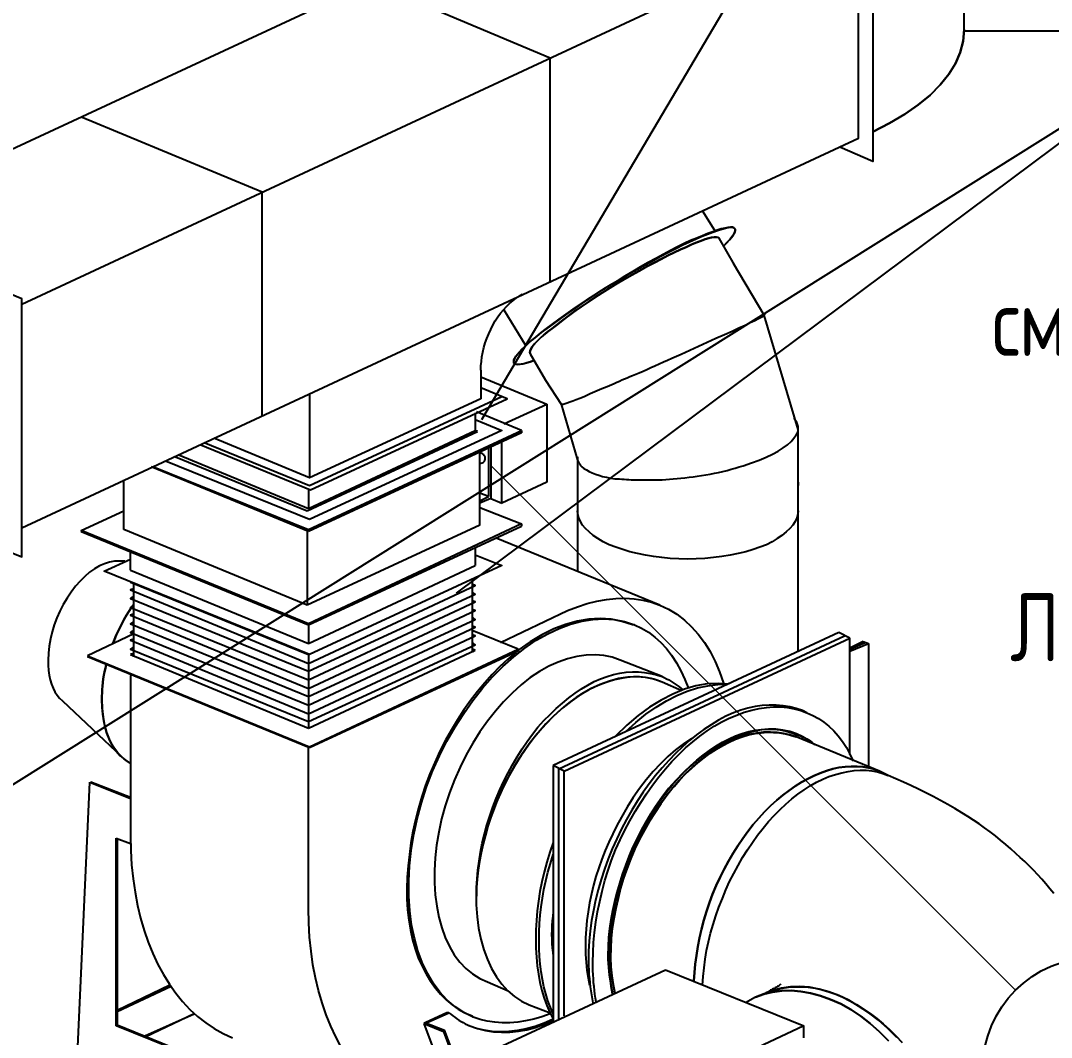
# Model space of a CAD drawing. Header units: metres. Extents: x 20 to 415, y 5 to 292.
# Drawn here: x 307.57 to 331.5, y 194.4 to 218.01 of the extents above; entities that cross this region are included whole.
import ezdxf

# ---------------------------------------------------------------- set-up
doc = ezdxf.new("R2010")
doc.units = ezdxf.units.M
for name, color, linetype in [('АРМАТУРА', 8, 'Continuous'), ('ВОЗДУХОВОДЫ', 7, 'Continuous'), ('ОБОЗНАЧЕНИЯ', 7, 'Continuous'), ('ОБОРУДОВАНИЕ', 8, 'Continuous'), ('ПОЗИЦИИ', 1, 'Continuous')]:
    doc.layers.add(name, color=color, linetype=linetype)
doc.styles.add('GOST', font='isocpeur.ttf')

msp = doc.modelspace()

# ---------------------------------------------------------------- linework, layer by layer
at = {"layer": 'АРМАТУРА'}
for points in [[(318.254, 209.739), (319.784, 209.101)], [(318.789, 208.642), (319.784, 209.101)], [(319.784, 209.101), (319.784, 207.29)], [(319.197, 208.489), (318.152, 208.922)], [(314.223, 206.627), (318.177, 208.463)], [(314.249, 206.193), (319.197, 208.489)], [(319.197, 208.438), (314.249, 206.142)], [(318.177, 208.463), (318.126, 208.489)], [(319.197, 208.489), (319.197, 208.438)], [(318.432, 208.081), (318.432, 206.958)], [(318.483, 208.106), (318.483, 206.907)], [(318.738, 206.805), (318.738, 208.234)], [(311.163, 207.877), (314.223, 206.627)], [(318.228, 206.295), (318.228, 207.979)], [(318.356, 207.877), (318.347, 207.892), (318.335, 207.907), (318.322, 207.921), (318.307, 207.935), (318.292, 207.947), (318.277, 207.957), (318.262, 207.966), (318.249, 207.973), (318.237, 207.977), (318.228, 207.979)], [(318.305, 207.749), (318.318, 207.758), (318.33, 207.767), (318.338, 207.778), (318.345, 207.79), (318.349, 207.803), (318.352, 207.817), (318.354, 207.831), (318.355, 207.846), (318.356, 207.861), (318.356, 207.877)], [(314.249, 206.142), (310.601, 207.647)], [(310.652, 207.647), (314.249, 206.193)], [(318.228, 207.724), (318.305, 207.749)], [(309.964, 206.193), (309.964, 207.341)], [(319.784, 207.29), (318.738, 206.805)], [(318.432, 206.958), (318.228, 207.035)], [(318.228, 206.856), (318.432, 206.958)], [(318.483, 206.907), (318.228, 206.805)], [(318.483, 206.907), (318.738, 206.805)], [(308.969, 206.168), (309.964, 206.627)], [(318.228, 206.703), (319.197, 206.321)], [(308.969, 206.168), (308.969, 206.142)], [(314.249, 204), (308.969, 206.168)], [(308.969, 206.142), (314.249, 203.974)], [(314.223, 204.433), (309.964, 206.193)], [(318.228, 206.295), (314.223, 204.433)], [(314.223, 206.168), (314.223, 204.433)], [(319.197, 206.321), (314.249, 204)], [(314.249, 203.974), (319.197, 206.27)], [(314.249, 206.142), (314.249, 206.193)], [(319.197, 206.321), (319.197, 206.27)], [(322.411, 204.433), (318.611, 205.989)], [(309.862, 205.453), (309.746, 205.452), (309.63, 205.433), (309.513, 205.397), (309.397, 205.345), (309.281, 205.278), (309.167, 205.196), (309.056, 205.101), (308.947, 204.992), (308.841, 204.872), (308.739, 204.739), (308.644, 204.598), (308.556, 204.45), (308.477, 204.296), (308.408, 204.139), (308.347, 203.977), (308.297, 203.814), (308.257, 203.649), (308.228, 203.484), (308.21, 203.32), (308.204, 203.158)], [(309.989, 205.453), (309.862, 205.453)], [(310.193, 204.459), (310.134, 204.374), (310.077, 204.287), (310.023, 204.199), (309.971, 204.11), (309.922, 204.019), (309.876, 203.926), (309.831, 203.832), (309.789, 203.736), (309.748, 203.639), (309.709, 203.54)], [(309.709, 203.54), (309.748, 203.639), (309.789, 203.736), (309.831, 203.832), (309.876, 203.926), (309.922, 204.019), (309.971, 204.11), (310.023, 204.199), (310.077, 204.287), (310.134, 204.374), (310.193, 204.459)], [(320.269, 204.306), (320.497, 204.397), (320.724, 204.471), (320.948, 204.528), (321.17, 204.567), (321.388, 204.59), (321.602, 204.594), (321.812, 204.581), (322.017, 204.55), (322.217, 204.501), (322.411, 204.433)], [(318.713, 203.566), (320.269, 204.306)], [(322.411, 204.433), (322.613, 204.339), (322.803, 204.223), (322.982, 204.087), (323.149, 203.932), (323.304, 203.757), (323.447, 203.565), (323.577, 203.354), (323.695, 203.126), (323.8, 202.882), (323.891, 202.622)], [(314.249, 204), (314.249, 203.974)], [(318.075, 194.868), (317.86, 194.974), (317.66, 195.105), (317.474, 195.263), (317.304, 195.446), (317.15, 195.652), (317.014, 195.882), (316.894, 196.133), (316.793, 196.406), (316.71, 196.699), (316.647, 197.011), (316.604, 197.338), (316.582, 197.676), (316.581, 198.023), (316.601, 198.378), (316.64, 198.739), (316.7, 199.104), (316.779, 199.473), (316.878, 199.843), (316.995, 200.213), (317.131, 200.582), (317.292, 200.936), (317.467, 201.278), (317.655, 201.607), (317.856, 201.921), (318.069, 202.22), (318.292, 202.503), (318.525, 202.767), (318.767, 203.012), (319.017, 203.236), (319.274, 203.438), (319.542, 203.617), (319.809, 203.768), (320.074, 203.893), (320.337, 203.991), (320.597, 204.06), (320.853, 204.101), (321.105, 204.114), (321.351, 204.097), (321.591, 204.051), (321.825, 203.974)], [(321.774, 203.974), (321.532, 204.057), (321.282, 204.106), (321.025, 204.124), (320.763, 204.109), (320.495, 204.063), (320.224, 203.987), (319.949, 203.88), (319.674, 203.745), (319.397, 203.58), (319.121, 203.387)], [(321.825, 203.974), (321.774, 203.974)], [(321.825, 203.974), (321.989, 203.897), (322.146, 203.803), (322.294, 203.693), (322.433, 203.567), (322.564, 203.426), (322.686, 203.269), (322.798, 203.097), (322.901, 202.911), (322.993, 202.71), (323.074, 202.495)], [(310.193, 203.77), (309.122, 203.26)], [(319.121, 203.413), (318.05, 203.846)], [(309.122, 203.26), (314.274, 201.143)], [(310.193, 203.311), (310.117, 203.285)], [(310.117, 203.285), (314.249, 201.576)], [(310.193, 203.26), (310.168, 203.26)], [(314.249, 201.576), (318.126, 203.387)], [(314.274, 201.143), (319.121, 203.413)], [(319.121, 203.362), (314.274, 201.117)], [(319.07, 203.336), (318.881, 203.177), (318.697, 203.007), (318.518, 202.825), (318.345, 202.633), (318.177, 202.431), (318.016, 202.22), (317.861, 202), (317.713, 201.772), (317.571, 201.538), (317.437, 201.296), (317.305, 201.041), (317.183, 200.782), (317.072, 200.52), (316.972, 200.256), (316.883, 199.989), (316.804, 199.72), (316.736, 199.451), (316.678, 199.181), (316.632, 198.912), (316.596, 198.643), (316.564, 198.377), (316.543, 198.115), (316.535, 197.857), (316.539, 197.604), (316.554, 197.358), (316.581, 197.119), (316.619, 196.887), (316.668, 196.664), (316.729, 196.45), (316.8, 196.245), (316.888, 196.052), (316.984, 195.87), (317.087, 195.699), (317.199, 195.542), (317.32, 195.397), (317.448, 195.267), (317.585, 195.15), (317.731, 195.049), (317.886, 194.963), (318.05, 194.893)], [(321.493, 203.158), (321.305, 203.222), (321.109, 203.262), (320.906, 203.279), (320.698, 203.271), (320.486, 203.241), (320.27, 203.187), (320.052, 203.111), (319.835, 203.013), (319.617, 202.892), (319.401, 202.75), (319.19, 202.58), (318.983, 202.393), (318.783, 202.189), (318.591, 201.97), (318.407, 201.736), (318.232, 201.488), (318.067, 201.227), (317.913, 200.955), (317.771, 200.671), (317.641, 200.378), (317.527, 200.077), (317.428, 199.774), (317.344, 199.469), (317.277, 199.165), (317.227, 198.863), (317.193, 198.565), (317.177, 198.272), (317.178, 197.987), (317.197, 197.71), (317.233, 197.444), (317.281, 197.184), (317.346, 196.94), (317.427, 196.714), (317.525, 196.505), (317.638, 196.315), (317.766, 196.146), (317.907, 195.997), (318.062, 195.87), (318.229, 195.765), (318.407, 195.684)], [(321.493, 203.158), (321.305, 203.222), (321.109, 203.262), (320.906, 203.279), (320.698, 203.271), (320.486, 203.241), (320.27, 203.187), (320.052, 203.111), (319.835, 203.013), (319.617, 202.892), (319.401, 202.75), (319.19, 202.58), (318.983, 202.393), (318.783, 202.189), (318.591, 201.97), (318.407, 201.736), (318.232, 201.488), (318.067, 201.227), (317.913, 200.955), (317.771, 200.671), (317.641, 200.378), (317.527, 200.077), (317.428, 199.774), (317.344, 199.469), (317.277, 199.165), (317.227, 198.863), (317.193, 198.565), (317.177, 198.272), (317.178, 197.987), (317.197, 197.71), (317.233, 197.444), (317.281, 197.184), (317.346, 196.94), (317.427, 196.714), (317.525, 196.505), (317.638, 196.315), (317.766, 196.146), (317.907, 195.997), (318.062, 195.87), (318.229, 195.765), (318.407, 195.684)], [(318.126, 203.387), (318.05, 203.413)], [(318.05, 203.387), (318.101, 203.362)], [(319.121, 203.413), (319.121, 203.362)], [(308.204, 203.158), (308.207, 203.037), (308.216, 202.92), (308.232, 202.808), (308.254, 202.701), (308.284, 202.6), (308.32, 202.506), (308.362, 202.42), (308.413, 202.342), (308.47, 202.273), (308.535, 202.214)], [(314.274, 201.117), (309.122, 203.234)], [(309.556, 203.056), (309.534, 202.972), (309.516, 202.888), (309.5, 202.804), (309.487, 202.721), (309.476, 202.638), (309.467, 202.556), (309.461, 202.475), (309.457, 202.395), (309.454, 202.317), (309.454, 202.24)], [(309.454, 202.24), (309.454, 202.317), (309.457, 202.395), (309.461, 202.475), (309.467, 202.556), (309.476, 202.638), (309.487, 202.721), (309.5, 202.804), (309.516, 202.888), (309.534, 202.972), (309.556, 203.056)], [(322.462, 202.775), (321.493, 203.158)], [(310.117, 202.801), (310.117, 199.077)], [(318.152, 197.674), (318.155, 197.874), (318.167, 198.077), (318.186, 198.282), (318.213, 198.489), (318.247, 198.697), (318.289, 198.906), (318.339, 199.115), (318.396, 199.324), (318.461, 199.532), (318.534, 199.74), (318.614, 199.945), (318.699, 200.147), (318.791, 200.345), (318.888, 200.538), (318.99, 200.728), (319.098, 200.913), (319.211, 201.094), (319.329, 201.269), (319.452, 201.438), (319.58, 201.602), (319.719, 201.752), (319.861, 201.895), (320.005, 202.031), (320.151, 202.159), (320.298, 202.278), (320.445, 202.388), (320.593, 202.488), (320.741, 202.578), (320.888, 202.657), (321.034, 202.724), (321.186, 202.779), (321.337, 202.823), (321.485, 202.854), (321.632, 202.874), (321.777, 202.884), (321.919, 202.882), (322.059, 202.87), (322.196, 202.848), (322.331, 202.817), (322.462, 202.775)], [(322.462, 202.648), (322.338, 202.695), (322.209, 202.731), (322.076, 202.754), (321.939, 202.766), (321.799, 202.766), (321.656, 202.754), (321.51, 202.731), (321.362, 202.697), (321.212, 202.652), (321.059, 202.597), (320.913, 202.537), (320.766, 202.466), (320.619, 202.383), (320.472, 202.289), (320.326, 202.185), (320.181, 202.071), (320.039, 201.948), (319.9, 201.816), (319.763, 201.675), (319.631, 201.525), (319.502, 201.369), (319.377, 201.207), (319.257, 201.039), (319.14, 200.866), (319.028, 200.687), (318.922, 200.502), (318.822, 200.313), (318.728, 200.118), (318.64, 199.919), (318.56, 199.714), (318.486, 199.508), (318.419, 199.301), (318.359, 199.095), (318.306, 198.89), (318.26, 198.685), (318.222, 198.48), (318.192, 198.277), (318.169, 198.074), (318.156, 197.873), (318.152, 197.674)], [(322.462, 202.775), (322.515, 202.751), (322.567, 202.726), (322.617, 202.699), (322.666, 202.671), (322.714, 202.641), (322.762, 202.61), (322.808, 202.577), (322.855, 202.543), (322.901, 202.507), (322.947, 202.469)], [(308.535, 202.214), (309.913, 200.913)], [(309.454, 202.24), (309.461, 202.031), (309.481, 201.833), (309.515, 201.649), (309.562, 201.476), (309.623, 201.318), (309.696, 201.174), (309.782, 201.046), (309.881, 200.934), (309.993, 200.838), (310.117, 200.76)], [(309.913, 200.913), (309.826, 201.003), (309.747, 201.103), (309.679, 201.213), (309.619, 201.332), (309.568, 201.462), (309.527, 201.6), (309.495, 201.748), (309.472, 201.903), (309.458, 202.067), (309.454, 202.24)], [(314.249, 197.393), (314.249, 201.117)], [(310.117, 200.76), (310.094, 200.775), (310.071, 200.791), (310.049, 200.806), (310.027, 200.821), (310.005, 200.837), (309.985, 200.852), (309.965, 200.867), (309.946, 200.883), (309.929, 200.898), (309.913, 200.913)], [(308.892, 194.179), (309.173, 200.326)], [(309.173, 200.326), (310.117, 199.944)], [(310.117, 199.969), (309.199, 200.326)], [(309.785, 199.026), (310.117, 198.898)], [(309.785, 194.664), (309.785, 199.026)], [(309.811, 199.026), (309.811, 194.689)], [(310.117, 199.077), (310.124, 198.736), (310.144, 198.404), (310.178, 198.08), (310.224, 197.765), (310.283, 197.46), (310.354, 197.165), (310.437, 196.88), (310.532, 196.606), (310.637, 196.343), (310.754, 196.092), (310.882, 195.854), (311.021, 195.631), (311.169, 195.421), (311.328, 195.226), (311.498, 195.046), (311.676, 194.882), (311.865, 194.733), (312.064, 194.6), (312.272, 194.484), (312.489, 194.383)], [(316.621, 192.7), (316.404, 192.799), (316.196, 192.914), (315.998, 193.045), (315.809, 193.191), (315.63, 193.354), (315.461, 193.532), (315.301, 193.726), (315.153, 193.937), (315.014, 194.165), (314.887, 194.409), (314.77, 194.66), (314.664, 194.923), (314.569, 195.196), (314.486, 195.481), (314.415, 195.777), (314.356, 196.082), (314.31, 196.397), (314.276, 196.721), (314.256, 197.053), (314.249, 197.393)], [(318.534, 194.103), (322.539, 195.965)], [(322.539, 195.965), (325.753, 194.664)], [(311.035, 195.608), (309.811, 195.021)], [(309.811, 194.995), (311.061, 195.582)], [(318.407, 195.684), (318.891, 195.48)], [(310.448, 194.434), (311.596, 194.944)], [(311.596, 194.944), (310.474, 194.409)], [(317.463, 194.97), (316.978, 194.74)], [(317.004, 194.74), (317.514, 194.97)], [(317.514, 194.97), (317.463, 194.97)], [(317.514, 194.97), (317.56, 194.932), (317.606, 194.897), (317.652, 194.862), (317.699, 194.829), (317.747, 194.798), (317.795, 194.768), (317.844, 194.74), (317.894, 194.713), (317.946, 194.688), (317.999, 194.664)], [(318.05, 194.893), (318.075, 194.868)], [(319.861, 194.944), (319.67, 194.875), (319.482, 194.819), (319.295, 194.777), (319.111, 194.749), (318.93, 194.734), (318.751, 194.733), (318.577, 194.746), (318.405, 194.773), (318.238, 194.814), (318.075, 194.868)], [(312.565, 193.542), (309.785, 194.664)], [(309.811, 194.689), (312.565, 193.567)], [(316.953, 194.74), (316.927, 194.715)], [(316.927, 194.715), (317.871, 192.19)], [(316.927, 194.715), (317.386, 194.536)], [(316.953, 194.74), (317.412, 194.562)], [(319.937, 194.817), (319.724, 194.726), (319.515, 194.652), (319.309, 194.594), (319.106, 194.554), (318.907, 194.53), (318.712, 194.523), (318.521, 194.533), (318.334, 194.56), (318.151, 194.603), (317.973, 194.664)], [(317.999, 194.664), (318.177, 194.603), (318.359, 194.557), (318.546, 194.528), (318.736, 194.514), (318.93, 194.517), (319.126, 194.537), (319.325, 194.574), (319.527, 194.629), (319.731, 194.701), (319.937, 194.791)], [(325.753, 194.664), (321.748, 192.776)], [(325.753, 194.383), (325.753, 194.664)], [(317.412, 194.562), (317.386, 194.536)], [(317.386, 194.536), (318.203, 192.343)], [(318.254, 192.343), (317.412, 194.562)]]:
    msp.add_lwpolyline(points, dxfattribs=at)
at = {"layer": 'ВОЗДУХОВОДЫ'}
for points in [[(329.477, 217.799), (329.477, 223.002)], [(322.513, 222.722), (327.36, 220.732), (327.36, 214.738), (326.594, 215.07)], [(303.51, 213.233), (322.819, 222.212)], [(327.028, 215.274), (327.028, 220.477), (322.819, 222.212)], [(307.592, 211.422), (327.028, 220.477)], [(319.861, 217.136), (315.703, 218.896)], [(327.36, 215.427), (327.747, 215.624), (328.099, 215.833), (328.413, 216.052), (328.689, 216.28), (328.925, 216.517), (329.121, 216.762), (329.275, 217.013), (329.387, 217.271), (329.454, 217.533), (329.477, 217.799)], [(327.36, 215.427), (327.747, 215.624), (328.099, 215.833), (328.413, 216.052), (328.689, 216.28), (328.925, 216.517), (329.121, 216.762), (329.275, 217.013), (329.387, 217.271), (329.454, 217.533), (329.477, 217.799)], [(329.477, 217.799), (329.454, 217.533), (329.387, 217.271), (329.275, 217.013), (329.121, 216.762), (328.925, 216.517), (328.689, 216.28), (328.413, 216.052), (328.099, 215.833), (327.747, 215.624), (327.36, 215.427)], [(319.861, 211.932), (319.861, 217.136)], [(313.178, 214.024), (308.994, 215.758)], [(327.028, 215.274), (307.592, 206.219)], [(313.178, 208.82), (313.178, 214.024)], [(306.826, 205.862), (307.592, 205.555), (307.592, 211.55), (302.745, 213.539), (302.745, 212.876)], [(323.687, 213.131), (323.406, 213.59)], [(319.529, 210.657), (319.65, 210.758), (319.782, 210.862), (319.924, 210.968), (320.075, 211.078), (320.234, 211.19), (320.4, 211.304), (320.571, 211.42), (320.748, 211.538), (320.928, 211.658), (321.11, 211.779), (321.303, 211.894), (321.495, 212.008), (321.687, 212.12), (321.878, 212.23), (322.067, 212.337), (322.253, 212.44), (322.435, 212.539), (322.612, 212.632), (322.783, 212.719), (322.947, 212.8), (323.104, 212.873), (323.252, 212.94), (323.392, 213), (323.522, 213.053), (323.642, 213.099), (323.751, 213.138), (323.849, 213.168), (323.935, 213.19), (324.009, 213.203), (324.069, 213.208), (324.115, 213.203), (324.146, 213.19), (324.162, 213.167), (324.164, 213.136), (324.152, 213.096), (324.126, 213.048), (324.087, 212.991), (324.034, 212.927), (323.969, 212.854), (323.891, 212.774)], [(323.891, 212.774), (323.968, 212.847), (324.032, 212.915), (324.083, 212.976), (324.121, 213.03), (324.146, 213.077), (324.159, 213.118), (324.16, 213.151), (324.15, 213.177), (324.128, 213.196), (324.095, 213.208), (324.05, 213.211), (323.991, 213.205), (323.921, 213.191), (323.838, 213.17), (323.744, 213.141), (323.639, 213.105), (323.524, 213.063), (323.4, 213.014), (323.267, 212.96), (323.126, 212.902)], [(323.126, 212.902), (322.977, 212.83), (322.82, 212.752), (322.658, 212.669), (322.491, 212.58), (322.319, 212.487), (322.143, 212.389), (321.964, 212.287), (321.783, 212.181), (321.6, 212.071), (321.417, 211.958), (321.234, 211.849), (321.056, 211.738), (320.881, 211.626), (320.71, 211.513), (320.543, 211.4), (320.381, 211.287), (320.224, 211.177), (320.071, 211.068), (319.925, 210.963), (319.784, 210.861), (319.659, 210.764), (319.545, 210.671), (319.442, 210.584), (319.349, 210.502), (319.268, 210.424), (319.196, 210.352), (319.136, 210.286), (319.086, 210.225), (319.047, 210.17), (319.019, 210.121), (319.01, 210.087), (319.015, 210.06), (319.034, 210.041), (319.064, 210.029), (319.108, 210.026), (319.164, 210.029), (319.232, 210.041), (319.311, 210.06), (319.402, 210.087), (319.503, 210.121)], [(323.789, 212.953), (323.767, 212.971), (323.731, 212.98), (323.683, 212.981), (323.622, 212.973), (323.55, 212.956), (323.466, 212.931), (323.37, 212.897), (323.265, 212.855), (323.149, 212.806), (323.023, 212.749), (322.889, 212.691), (322.746, 212.624), (322.596, 212.551), (322.44, 212.471), (322.277, 212.385), (322.111, 212.295), (321.94, 212.201), (321.767, 212.104), (321.592, 212.006), (321.417, 211.907), (321.242, 211.799), (321.071, 211.69), (320.905, 211.581), (320.744, 211.473), (320.588, 211.365), (320.438, 211.259), (320.294, 211.154), (320.159, 211.053), (320.031, 210.955), (319.912, 210.861), (319.803, 210.779), (319.707, 210.7), (319.623, 210.625), (319.552, 210.555), (319.494, 210.491), (319.449, 210.433), (319.417, 210.382), (319.398, 210.338), (319.393, 210.302), (319.401, 210.274)], [(323.789, 212.953), (323.767, 212.971), (323.731, 212.98), (323.683, 212.981), (323.622, 212.973), (323.55, 212.956), (323.466, 212.931), (323.37, 212.897), (323.265, 212.855), (323.149, 212.806), (323.023, 212.749), (322.889, 212.691), (322.746, 212.624), (322.596, 212.551), (322.44, 212.471), (322.277, 212.385), (322.111, 212.295), (321.94, 212.201), (321.767, 212.104), (321.592, 212.006), (321.417, 211.907), (321.242, 211.799), (321.071, 211.69), (320.905, 211.581), (320.744, 211.473), (320.588, 211.365), (320.438, 211.259), (320.294, 211.154), (320.159, 211.053), (320.031, 210.955), (319.912, 210.861), (319.803, 210.779), (319.707, 210.7), (319.623, 210.625), (319.552, 210.555), (319.494, 210.491), (319.449, 210.433), (319.417, 210.382), (319.398, 210.338), (319.393, 210.302), (319.401, 210.274)], [(319.401, 210.274), (319.393, 210.302), (319.398, 210.338), (319.417, 210.382), (319.449, 210.433), (319.494, 210.491), (319.552, 210.555), (319.623, 210.625), (319.707, 210.7), (319.803, 210.779), (319.912, 210.861), (320.031, 210.955), (320.159, 211.053), (320.294, 211.154), (320.438, 211.259), (320.588, 211.365), (320.744, 211.473), (320.905, 211.581), (321.071, 211.69), (321.242, 211.799), (321.417, 211.907), (321.592, 212.006), (321.767, 212.104), (321.94, 212.201), (322.111, 212.295), (322.277, 212.385), (322.44, 212.471), (322.596, 212.551), (322.746, 212.624), (322.889, 212.691), (323.023, 212.749), (323.149, 212.806), (323.265, 212.855), (323.37, 212.897), (323.466, 212.931), (323.55, 212.956), (323.622, 212.973), (323.683, 212.981), (323.731, 212.98), (323.767, 212.971), (323.789, 212.953)], [(323.789, 212.953), (323.766, 212.971), (323.728, 212.98), (323.675, 212.979), (323.608, 212.969), (323.527, 212.95), (323.432, 212.92), (323.324, 212.88), (323.203, 212.829), (323.068, 212.769), (322.921, 212.698)], [(324.146, 212.34), (323.789, 212.953)], [(322.921, 212.698), (322.708, 212.599), (322.481, 212.488), (322.244, 212.366), (322, 212.235), (321.751, 212.095), (321.5, 211.948), (321.249, 211.796), (321.001, 211.64), (320.758, 211.481), (320.524, 211.32), (320.311, 211.17), (320.116, 211.028), (319.941, 210.893), (319.787, 210.768), (319.657, 210.654), (319.55, 210.551), (319.47, 210.46), (319.418, 210.383), (319.394, 210.321), (319.401, 210.274)], [(324.835, 211.167), (324.12, 212.366)], [(318.254, 209.892), (318.257, 209.993), (318.266, 210.096), (318.28, 210.201), (318.301, 210.308), (318.327, 210.415), (318.358, 210.522), (318.395, 210.628), (318.437, 210.733), (318.483, 210.837), (318.534, 210.938), (318.59, 211.035), (318.65, 211.127), (318.714, 211.214), (318.78, 211.295), (318.85, 211.371), (318.922, 211.441), (318.995, 211.504), (319.071, 211.56), (319.146, 211.61), (319.223, 211.652)], [(318.789, 211.295), (319.299, 210.453)], [(320.116, 209.101), (320.122, 209.096), (320.14, 209.098), (320.169, 209.104), (320.209, 209.116), (320.259, 209.133), (320.319, 209.154), (320.389, 209.18), (320.468, 209.21), (320.556, 209.243), (320.651, 209.28), (320.698, 209.302), (320.746, 209.325), (320.796, 209.348), (320.847, 209.371), (320.9, 209.394), (320.954, 209.417), (321.01, 209.44), (321.068, 209.463), (321.126, 209.486), (321.187, 209.509), (321.241, 209.533), (321.297, 209.558), (321.354, 209.584), (321.412, 209.61), (321.471, 209.637), (321.531, 209.663), (321.591, 209.69), (321.651, 209.716), (321.712, 209.74), (321.774, 209.764), (321.852, 209.796), (321.935, 209.831), (322.022, 209.868), (322.112, 209.908), (322.204, 209.949), (322.299, 209.992), (322.395, 210.036), (322.493, 210.081), (322.592, 210.126), (322.692, 210.172), (322.798, 210.218), (322.903, 210.264), (323.007, 210.31), (323.11, 210.356), (323.212, 210.402), (323.313, 210.448), (323.413, 210.494), (323.513, 210.54), (323.613, 210.586), (323.712, 210.631), (323.91, 210.719), (324.088, 210.8), (324.249, 210.872), (324.39, 210.938), (324.513, 210.995), (324.616, 211.045), (324.7, 211.087), (324.764, 211.121), (324.809, 211.148), (324.835, 211.167)], [(324.835, 211.167), (324.841, 211.174), (324.846, 211.179), (324.85, 211.183), (324.851, 211.185), (324.851, 211.186), (324.847, 211.185), (324.842, 211.183), (324.834, 211.179), (324.823, 211.174), (324.809, 211.167)], [(325.625, 208.514), (324.835, 211.167)], [(319.503, 210.121), (319.409, 210.087), (319.326, 210.06), (319.252, 210.04), (319.19, 210.028), (319.137, 210.023), (319.094, 210.024), (319.061, 210.032), (319.037, 210.047), (319.023, 210.068), (319.019, 210.096), (319.024, 210.129), (319.04, 210.169), (319.066, 210.214), (319.103, 210.264), (319.15, 210.319), (319.206, 210.379), (319.273, 210.443), (319.349, 210.511), (319.434, 210.582), (319.529, 210.657)], [(319.401, 210.274), (319.759, 209.662)], [(318.254, 209.892), (318.254, 209.229)], [(311.749, 208.157), (314.3, 207.111), (318.866, 209.229), (318.254, 209.484)], [(319.759, 209.662), (320.116, 209.101)], [(311.826, 208.208), (314.274, 207.213), (318.738, 209.28)], [(318.254, 209.229), (314.274, 207.392), (312.055, 208.31)], [(314.274, 209.331), (314.274, 207.392)], [(320.116, 209.101), (320.498, 207.8)], [(318.126, 208.897), (318.126, 208.489)], [(325.625, 208.54), (325.624, 208.563), (325.622, 208.586), (325.618, 208.609), (325.611, 208.632), (325.603, 208.655), (325.592, 208.678), (325.579, 208.701), (325.563, 208.723), (325.545, 208.746), (325.523, 208.769)], [(318.126, 208.744), (318.738, 208.489), (314.274, 206.423)], [(325.625, 208.489), (325.625, 208.496), (325.625, 208.502), (325.625, 208.506), (325.625, 208.51), (325.625, 208.514), (325.625, 208.518), (325.625, 208.522), (325.625, 208.527), (325.625, 208.533), (325.625, 208.54)], [(314.249, 206.678), (318.126, 208.489)], [(320.6, 207.647), (320.65, 207.61), (320.707, 207.574), (320.77, 207.54), (320.84, 207.508), (320.916, 207.478), (320.997, 207.451), (321.083, 207.425), (321.173, 207.403), (321.268, 207.383), (321.365, 207.366), (321.419, 207.366), (321.473, 207.364), (321.527, 207.361), (321.582, 207.358), (321.637, 207.354), (321.693, 207.35), (321.749, 207.347), (321.807, 207.344), (321.866, 207.342), (321.927, 207.341), (321.98, 207.341), (322.034, 207.341), (322.087, 207.341), (322.141, 207.341), (322.194, 207.341), (322.248, 207.341), (322.302, 207.341), (322.355, 207.341), (322.409, 207.341), (322.462, 207.341), (322.547, 207.349), (322.634, 207.357), (322.722, 207.365), (322.811, 207.373), (322.902, 207.383), (322.995, 207.393), (323.089, 207.403), (323.185, 207.415), (323.282, 207.428), (323.381, 207.443), (323.48, 207.459), (323.579, 207.477), (323.678, 207.496), (323.777, 207.516), (323.875, 207.539), (323.972, 207.562), (324.068, 207.588), (324.163, 207.614), (324.257, 207.643), (324.35, 207.673), (324.542, 207.735), (324.72, 207.801), (324.883, 207.869), (325.031, 207.939), (325.163, 208.011), (325.279, 208.084), (325.379, 208.159), (325.461, 208.234), (325.527, 208.31), (325.574, 208.387)], [(325.574, 208.387), (325.582, 208.395), (325.589, 208.405), (325.596, 208.415), (325.603, 208.426), (325.609, 208.438), (325.615, 208.449), (325.619, 208.461), (325.622, 208.471), (325.624, 208.48), (325.625, 208.489)], [(325.625, 207.213), (325.625, 208.489)], [(311.239, 207.928), (314.249, 206.678)], [(320.498, 207.877), (320.498, 207.869), (320.498, 207.861), (320.498, 207.854), (320.498, 207.846), (320.498, 207.838), (320.498, 207.831), (320.498, 207.823), (320.498, 207.815), (320.498, 207.808), (320.498, 207.8)], [(320.498, 207.826), (320.498, 207.29)], [(320.498, 207.8), (320.506, 207.785), (320.514, 207.77), (320.522, 207.754), (320.531, 207.739), (320.54, 207.724), (320.55, 207.708), (320.56, 207.693), (320.572, 207.678), (320.586, 207.662), (320.6, 207.647)], [(314.274, 206.423), (310.933, 207.775)], [(314.249, 207.137), (314.249, 206.678)], [(320.498, 207.29), (320.498, 206.627)], [(325.625, 206.627), (325.625, 207.29)], [(325.625, 207.29), (325.625, 207.282), (325.625, 207.275), (325.625, 207.267), (325.625, 207.259), (325.625, 207.252), (325.625, 207.244), (325.625, 207.236), (325.625, 207.229), (325.625, 207.221), (325.625, 207.213)], [(325.625, 206.627), (325.617, 206.543), (325.592, 206.459), (325.552, 206.376), (325.497, 206.293), (325.428, 206.212), (325.344, 206.133), (325.248, 206.055), (325.139, 205.98), (325.018, 205.906), (324.886, 205.836), (324.735, 205.777), (324.575, 205.723), (324.405, 205.675), (324.228, 205.631), (324.044, 205.594), (323.853, 205.562), (323.658, 205.538), (323.458, 205.52), (323.255, 205.508), (323.049, 205.504), (322.85, 205.508), (322.653, 205.52), (322.457, 205.538), (322.265, 205.562), (322.077, 205.594), (321.894, 205.631), (321.717, 205.675), (321.549, 205.723), (321.388, 205.777), (321.238, 205.836), (321.099, 205.906), (320.975, 205.98), (320.865, 206.055), (320.768, 206.133), (320.686, 206.212), (320.619, 206.293), (320.566, 206.376), (320.529, 206.459), (320.506, 206.543), (320.498, 206.627)], [(320.498, 206.627), (320.498, 205.224)], [(325.625, 203.362), (325.625, 206.627)], [(310.117, 205.249), (310.117, 205.658)], [(318.126, 205.785), (318.126, 205.351)], [(314.274, 203.285), (309.505, 205.224), (310.117, 205.504)], [(318.126, 205.606), (318.738, 205.351), (314.274, 203.285)], [(310.117, 205.249), (314.249, 203.54)], [(314.249, 203.54), (318.126, 205.351)], [(310.117, 204.969), (314.249, 203.285)], [(310.193, 204.816), (310.117, 204.79), (314.249, 203.081), (318.126, 204.892), (318.05, 204.918)], [(310.193, 203.234), (310.193, 204.943)], [(318.05, 205.045), (318.05, 203.336)], [(310.193, 204.637), (310.117, 204.586), (314.249, 202.903), (318.126, 204.688), (318.05, 204.739)], [(310.193, 204.433), (310.117, 204.382), (314.249, 202.699), (318.126, 204.51), (318.05, 204.535)], [(310.193, 204.229), (310.117, 204.204), (314.249, 202.495), (318.126, 204.306), (318.05, 204.331)], [(310.193, 204.051), (310.117, 204), (314.249, 202.316), (318.126, 204.102), (318.05, 204.153)], [(314.249, 203.974), (314.249, 203.54)], [(310.193, 203.846), (310.117, 203.795), (314.249, 202.112), (318.126, 203.923), (318.05, 203.949)], [(310.193, 203.642), (310.117, 203.617), (314.249, 201.908), (318.126, 203.719), (318.05, 203.744)], [(310.193, 203.464), (310.117, 203.413), (314.249, 201.729), (318.126, 203.515), (318.05, 203.566)], [(314.249, 203.285), (314.249, 201.576)], [(322.462, 202.648), (322.274, 202.712), (322.078, 202.752), (321.876, 202.768), (321.667, 202.76), (321.455, 202.727), (321.239, 202.672), (321.022, 202.592), (320.804, 202.489), (320.586, 202.363), (320.371, 202.214), (320.159, 202.051), (319.953, 201.867), (319.753, 201.665), (319.56, 201.445), (319.376, 201.21), (319.201, 200.96), (319.036, 200.697), (318.882, 200.422), (318.74, 200.136), (318.611, 199.842), (318.496, 199.542), (318.397, 199.241), (318.314, 198.939), (318.247, 198.638), (318.196, 198.34), (318.163, 198.046), (318.146, 197.757), (318.147, 197.474), (318.166, 197.199), (318.203, 196.934), (318.256, 196.674), (318.325, 196.43), (318.408, 196.203), (318.505, 195.993), (318.617, 195.802), (318.743, 195.63), (318.881, 195.478), (319.034, 195.346), (319.198, 195.237), (319.376, 195.149)], [(322.921, 202.444), (322.462, 202.648)], [(327.513, 200.582), (325.574, 201.372)], [(323.202, 195.71), (323.213, 195.903), (323.232, 196.1), (323.259, 196.301), (323.292, 196.503), (323.333, 196.708), (323.38, 196.913), (323.434, 197.118), (323.495, 197.322), (323.562, 197.525), (323.636, 197.725), (323.722, 197.922), (323.813, 198.116), (323.909, 198.306), (324.009, 198.491), (324.114, 198.672), (324.223, 198.847), (324.337, 199.016), (324.456, 199.179), (324.579, 199.336), (324.707, 199.485), (324.845, 199.633), (324.985, 199.772), (325.126, 199.902), (325.269, 200.022), (325.412, 200.132), (325.555, 200.232), (325.7, 200.322), (325.845, 200.402), (325.99, 200.472), (326.135, 200.531), (326.281, 200.586), (326.426, 200.629), (326.57, 200.661), (326.712, 200.681), (326.853, 200.69), (326.991, 200.688), (327.127, 200.677), (327.259, 200.655), (327.388, 200.623), (327.513, 200.582)], [(327.513, 200.582), (327.388, 200.623), (327.259, 200.655), (327.127, 200.677), (326.991, 200.688), (326.853, 200.69), (326.712, 200.681), (326.57, 200.661), (326.426, 200.629), (326.281, 200.586), (326.135, 200.531), (325.99, 200.472), (325.845, 200.402), (325.7, 200.322), (325.555, 200.232), (325.412, 200.132), (325.269, 200.022), (325.126, 199.902), (324.985, 199.772), (324.845, 199.633), (324.707, 199.485), (324.579, 199.336), (324.456, 199.179), (324.337, 199.016), (324.223, 198.847), (324.114, 198.672), (324.009, 198.491), (323.909, 198.306), (323.813, 198.116), (323.722, 197.922), (323.636, 197.725), (323.562, 197.525), (323.495, 197.322), (323.434, 197.118), (323.38, 196.913), (323.333, 196.708), (323.292, 196.503), (323.259, 196.301), (323.232, 196.1), (323.213, 195.903), (323.202, 195.71)], [(323.406, 195.608), (323.418, 195.807), (323.437, 196.008), (323.463, 196.21), (323.498, 196.412), (323.54, 196.615), (323.59, 196.818), (323.647, 197.02), (323.712, 197.222), (323.785, 197.423), (323.865, 197.623), (323.946, 197.82), (324.033, 198.014), (324.127, 198.205), (324.228, 198.391), (324.334, 198.573), (324.446, 198.75), (324.562, 198.923), (324.683, 199.09), (324.808, 199.252), (324.937, 199.408), (325.068, 199.551), (325.203, 199.686), (325.339, 199.814), (325.478, 199.934), (325.619, 200.046), (325.761, 200.148), (325.905, 200.241), (326.049, 200.323), (326.194, 200.395), (326.339, 200.454), (326.491, 200.503), (326.639, 200.543), (326.785, 200.572), (326.927, 200.592), (327.066, 200.601), (327.203, 200.599), (327.336, 200.587), (327.466, 200.563), (327.593, 200.527), (327.717, 200.48)], [(327.717, 200.48), (327.513, 200.582)], [(331.559, 197.737), (331.471, 197.849), (331.379, 197.959), (331.285, 198.068), (331.189, 198.174), (331.09, 198.279), (330.989, 198.38), (330.887, 198.479), (330.782, 198.575), (330.676, 198.669), (330.56, 198.774), (330.443, 198.877), (330.324, 198.977), (330.203, 199.074), (330.08, 199.169), (329.954, 199.262), (329.826, 199.352), (329.695, 199.441), (329.562, 199.527), (329.426, 199.612), (329.264, 199.71), (329.099, 199.805), (328.931, 199.898), (328.762, 199.987), (328.59, 200.075), (328.418, 200.16), (328.244, 200.243), (328.069, 200.323), (327.893, 200.402), (327.717, 200.48)], [(325.217, 195.633), (325.216, 195.632), (325.211, 195.628), (325.203, 195.621), (325.193, 195.612), (325.179, 195.601), (325.162, 195.589), (325.142, 195.576), (325.119, 195.561), (325.093, 195.546), (325.064, 195.531), (325.047, 195.523), (325.028, 195.513), (325.006, 195.502), (324.983, 195.49), (324.959, 195.477), (324.934, 195.463), (324.908, 195.449), (324.883, 195.434), (324.858, 195.419), (324.835, 195.404)], [(327.721, 194.317), (327.514, 194.526), (327.298, 194.717), (327.077, 194.891), (326.85, 195.046), (326.613, 195.174), (326.376, 195.279), (326.142, 195.363), (325.911, 195.425), (325.683, 195.464), (325.459, 195.482), (325.242, 195.477), (325.03, 195.45), (324.826, 195.4), (324.63, 195.327)], [(324.63, 195.327), (324.826, 195.4), (325.03, 195.45), (325.242, 195.477), (325.459, 195.482), (325.683, 195.464), (325.911, 195.425), (326.142, 195.363), (326.376, 195.279), (326.613, 195.174), (326.85, 195.046), (327.077, 194.891), (327.298, 194.717), (327.514, 194.526), (327.721, 194.317)], [(324.835, 195.404), (324.63, 195.327)], [(327.918, 194.394), (327.708, 194.602), (327.489, 194.794), (327.262, 194.968), (327.028, 195.123), (326.798, 195.257), (326.567, 195.368), (326.337, 195.455), (326.109, 195.519), (325.884, 195.56), (325.662, 195.577), (325.445, 195.57), (325.234, 195.539), (325.03, 195.483), (324.835, 195.404)], [(324.835, 195.404), (324.968, 195.459), (325.106, 195.504), (325.249, 195.539), (325.397, 195.561), (325.549, 195.573), (325.703, 195.573), (325.86, 195.561), (326.019, 195.538), (326.179, 195.502), (326.339, 195.455), (326.5, 195.396), (326.66, 195.327), (326.82, 195.247), (326.979, 195.158), (327.137, 195.059), (327.293, 194.951), (327.447, 194.835), (327.599, 194.71), (327.748, 194.576), (327.895, 194.434), (328.038, 194.278)], [(319.376, 195.149), (319.861, 194.97)], [(324.63, 195.327), (324.401, 195.2)]]:
    msp.add_lwpolyline(points, dxfattribs=at)
at = {"layer": 'ОБОЗНАЧЕНИЯ'}
for points in [[(318.279, 208.744), (330.114, 228.767)], [(329.502, 217.773), (333.354, 217.773)], [(305.321, 198.975), (334.553, 217.289)], [(317.692, 204.714), (334.553, 217.289)], [(320.065, 200.633), (326.697, 203.719)], [(326.824, 203.413), (327.181, 203.566)], [(320.065, 194.817), (320.065, 200.633)]]:
    msp.add_lwpolyline(points, dxfattribs=at)
at = {"layer": 'ОБОРУДОВАНИЕ'}
for points in [[(326.569, 203.795), (319.937, 200.709)], [(326.824, 203.668), (326.569, 203.795)], [(320.192, 200.582), (326.824, 203.668)], [(326.824, 200.964), (326.824, 203.668)], [(327.13, 203.591), (326.824, 203.438)], [(326.824, 203.362), (327.258, 203.54)], [(327.13, 203.591), (327.258, 203.54)], [(327.258, 203.54), (327.258, 200.684)], [(324.018, 202.597), (323.769, 202.618), (323.512, 202.604), (323.25, 202.558), (322.983, 202.48), (322.714, 202.37), (322.444, 202.231), (322.175, 202.063), (321.909, 201.868), (321.647, 201.646), (321.391, 201.398)], [(321.621, 201.5), (321.852, 201.711), (322.088, 201.901), (322.326, 202.068), (322.566, 202.213), (322.807, 202.335), (323.048, 202.435), (323.287, 202.511), (323.526, 202.563), (323.761, 202.592), (323.993, 202.597)], [(325.727, 201.984), (325.58, 202.033), (325.428, 202.07), (325.272, 202.096), (325.114, 202.11), (324.953, 202.112), (324.789, 202.102), (324.623, 202.08), (324.456, 202.044), (324.289, 201.995), (324.12, 201.933), (323.945, 201.852), (323.772, 201.759), (323.6, 201.656), (323.43, 201.543), (323.263, 201.42), (323.097, 201.287), (322.934, 201.144), (322.774, 200.991), (322.617, 200.829), (322.462, 200.658), (322.312, 200.478), (322.166, 200.288), (322.025, 200.092), (321.89, 199.887), (321.761, 199.676), (321.638, 199.459), (321.521, 199.236), (321.411, 199.009), (321.308, 198.777), (321.212, 198.541), (321.125, 198.303), (321.047, 198.064), (320.978, 197.824), (320.919, 197.585), (320.868, 197.345), (320.827, 197.107), (320.795, 196.869), (320.772, 196.634), (320.758, 196.4), (320.753, 196.169)], [(320.855, 196.143), (320.86, 196.368), (320.873, 196.598), (320.896, 196.833), (320.927, 197.07), (320.967, 197.31), (321.015, 197.552), (321.072, 197.794), (321.136, 198.036), (321.209, 198.277), (321.289, 198.515), (321.385, 198.75), (321.487, 198.98), (321.598, 199.206), (321.714, 199.426), (321.837, 199.641), (321.967, 199.851), (322.102, 200.055), (322.242, 200.253), (322.388, 200.446), (322.539, 200.633), (322.693, 200.804), (322.851, 200.966), (323.011, 201.118), (323.174, 201.26), (323.339, 201.391), (323.507, 201.512), (323.676, 201.622), (323.848, 201.721), (324.022, 201.807), (324.197, 201.882), (324.372, 201.945), (324.545, 201.995), (324.717, 202.033), (324.885, 202.058), (325.051, 202.071), (325.214, 202.07), (325.374, 202.056), (325.53, 202.029), (325.682, 201.988), (325.829, 201.933)], [(325.829, 201.933), (325.727, 201.984)], [(325.829, 201.933), (325.965, 201.874), (326.095, 201.802), (326.22, 201.718), (326.339, 201.623), (326.451, 201.516), (326.556, 201.397), (326.655, 201.267), (326.745, 201.126), (326.827, 200.974), (326.901, 200.811)], [(321.212, 196.296), (321.217, 196.504), (321.23, 196.712), (321.252, 196.922), (321.283, 197.132), (321.321, 197.342), (321.367, 197.553), (321.42, 197.763), (321.48, 197.972), (321.547, 198.181), (321.621, 198.388), (321.701, 198.6), (321.788, 198.807), (321.883, 199.009), (321.985, 199.207), (322.092, 199.399), (322.206, 199.586), (322.326, 199.767), (322.452, 199.942), (322.582, 200.112), (322.717, 200.275), (322.85, 200.425), (322.986, 200.569), (323.126, 200.704), (323.27, 200.832), (323.416, 200.951), (323.564, 201.062), (323.714, 201.162), (323.866, 201.252), (324.018, 201.331), (324.171, 201.398), (324.324, 201.453), (324.477, 201.496), (324.628, 201.527), (324.777, 201.547), (324.924, 201.554), (325.068, 201.55), (325.208, 201.535), (325.343, 201.509), (325.474, 201.472), (325.6, 201.423)], [(326.008, 201.194), (325.874, 201.293), (325.733, 201.377), (325.585, 201.445), (325.431, 201.497), (325.271, 201.532), (325.106, 201.55), (324.936, 201.551), (324.762, 201.535), (324.583, 201.501), (324.401, 201.449), (324.217, 201.387), (324.032, 201.309), (323.847, 201.215), (323.662, 201.107), (323.48, 200.983), (323.299, 200.847), (323.122, 200.696), (322.948, 200.534), (322.779, 200.359), (322.615, 200.173), (322.458, 199.97), (322.31, 199.758), (322.169, 199.538), (322.037, 199.311), (321.914, 199.077), (321.8, 198.837), (321.696, 198.591), (321.601, 198.34), (321.516, 198.085), (321.442, 197.827), (321.372, 197.568), (321.316, 197.31), (321.273, 197.056), (321.243, 196.805), (321.225, 196.558), (321.22, 196.315), (321.226, 196.078), (321.245, 195.847), (321.274, 195.622), (321.314, 195.404)], [(321.263, 196.322), (321.268, 196.522), (321.281, 196.725), (321.304, 196.93), (321.334, 197.137), (321.372, 197.345), (321.418, 197.554), (321.471, 197.763), (321.531, 197.972), (321.598, 198.181), (321.672, 198.388), (321.751, 198.593), (321.837, 198.795), (321.929, 198.992), (322.027, 199.185), (322.131, 199.373), (322.241, 199.556), (322.357, 199.733), (322.48, 199.904), (322.608, 200.068), (322.743, 200.224), (322.875, 200.374), (323.011, 200.515), (323.151, 200.648), (323.293, 200.772), (323.438, 200.888), (323.584, 200.994), (323.731, 201.091), (323.878, 201.178), (324.025, 201.255), (324.171, 201.321), (324.324, 201.376), (324.474, 201.42), (324.622, 201.451), (324.768, 201.472), (324.911, 201.481), (325.051, 201.479), (325.188, 201.467), (325.321, 201.445), (325.449, 201.414), (325.574, 201.372)], [(325.574, 201.372), (325.433, 201.42), (325.287, 201.455), (325.136, 201.477), (324.981, 201.485), (324.822, 201.481), (324.66, 201.462), (324.495, 201.43), (324.329, 201.383), (324.161, 201.321), (323.993, 201.245), (323.825, 201.154), (323.657, 201.052), (323.491, 200.938), (323.328, 200.812), (323.167, 200.674), (323.01, 200.525), (322.858, 200.364), (322.711, 200.193), (322.571, 200.01), (322.437, 199.816), (322.302, 199.621), (322.174, 199.419), (322.053, 199.211), (321.94, 198.997), (321.834, 198.777), (321.737, 198.553), (321.649, 198.325), (321.57, 198.093), (321.501, 197.859), (321.442, 197.623), (321.386, 197.387), (321.341, 197.152), (321.307, 196.921), (321.283, 196.693), (321.27, 196.469), (321.268, 196.249), (321.276, 196.035), (321.295, 195.826), (321.325, 195.624), (321.365, 195.429)], [(323.151, 201.347), (322.962, 201.217), (322.778, 201.075), (322.599, 200.92), (322.426, 200.752), (322.258, 200.572), (322.097, 200.381), (321.942, 200.179), (321.794, 199.966), (321.652, 199.743), (321.519, 199.51)], [(325.6, 201.423), (325.646, 201.407), (325.691, 201.39), (325.736, 201.371), (325.78, 201.35), (325.823, 201.328), (325.864, 201.304), (325.903, 201.279), (325.941, 201.252), (325.976, 201.224), (326.008, 201.194)], [(319.937, 200.709), (319.937, 194.766)], [(320.192, 200.582), (319.937, 200.709)], [(320.192, 194.893), (320.192, 200.582)], [(321.519, 199.51), (321.414, 199.318), (321.317, 199.125), (321.225, 198.929), (321.141, 198.733), (321.063, 198.535), (320.992, 198.335), (320.927, 198.134), (320.87, 197.931), (320.821, 197.727), (320.779, 197.521), (320.744, 197.315), (320.718, 197.111), (320.698, 196.91), (320.687, 196.711), (320.683, 196.516), (320.687, 196.325), (320.698, 196.138), (320.718, 195.956), (320.744, 195.779), (320.779, 195.608)], [(319.937, 198.924), (319.858, 198.694), (319.787, 198.465), (319.725, 198.236), (319.672, 198.009), (319.628, 197.782), (319.592, 197.557), (319.564, 197.334), (319.545, 197.113), (319.533, 196.895), (319.529, 196.679)], [(319.606, 196.653), (319.609, 196.846), (319.618, 197.039), (319.634, 197.234), (319.656, 197.431), (319.685, 197.629), (319.721, 197.829), (319.764, 198.03), (319.814, 198.233), (319.872, 198.437), (319.937, 198.643)], [(319.937, 197.317), (319.923, 197.21), (319.913, 197.103), (319.905, 196.996), (319.9, 196.89), (319.899, 196.784), (319.9, 196.679), (319.905, 196.575), (319.913, 196.473), (319.923, 196.371), (319.937, 196.271)], [(319.529, 196.679), (319.533, 196.467), (319.545, 196.26), (319.564, 196.058), (319.592, 195.862), (319.628, 195.671), (319.672, 195.487), (319.725, 195.309), (319.787, 195.138), (319.858, 194.974), (319.937, 194.817)], [(319.937, 194.944), (319.872, 195.093), (319.814, 195.247), (319.764, 195.407), (319.721, 195.572), (319.685, 195.742), (319.656, 195.916), (319.634, 196.095), (319.618, 196.277), (319.609, 196.464), (319.606, 196.653)], [(321.314, 195.404), (321.299, 195.489), (321.284, 195.575), (321.27, 195.662), (321.257, 195.751), (321.244, 195.841), (321.234, 195.931), (321.225, 196.022), (321.218, 196.113), (321.214, 196.205), (321.212, 196.296)], [(321.365, 195.429), (321.35, 195.514), (321.335, 195.6), (321.321, 195.688), (321.308, 195.777), (321.295, 195.866), (321.285, 195.956), (321.276, 196.047), (321.269, 196.138), (321.265, 196.23), (321.263, 196.322)], [(320.753, 196.169), (320.755, 196.063), (320.759, 195.96), (320.766, 195.86), (320.775, 195.761), (320.785, 195.665), (320.797, 195.57), (320.811, 195.477), (320.825, 195.384), (320.84, 195.291), (320.855, 195.2)], [(320.932, 195.225), (320.917, 195.31), (320.904, 195.396), (320.893, 195.484), (320.883, 195.574), (320.874, 195.665), (320.868, 195.758), (320.862, 195.852), (320.858, 195.947), (320.856, 196.045), (320.855, 196.143)]]:
    msp.add_lwpolyline(points, dxfattribs=at)
at = {"layer": 'ПОЗИЦИИ', "lineweight": 20}
msp.add_lwpolyline([(318.509, 207.652), (330.67, 195.491)], dxfattribs=at)
at = {"layer": 'ПОЗИЦИИ'}
msp.add_circle((332.509, 193.652), 2.6, dxfattribs=at)

# ---------------------------------------------------------------- texts
at = {"layer": 'ОБОЗНАЧЕНИЯ', "style": 'GOST', "width": 0.8}
for s, height, p in [('см.см. Р-П-00148.25-02.02.021-О.ОВ3-ТЗ01', 1.58232, (330.125, 210.221)), ('ЛВ', 1.5823, (330.547, 203.132))]:
    msp.add_text(s, height=height, dxfattribs=at).set_placement(p)

doc.saveas('drawing.dxf')
